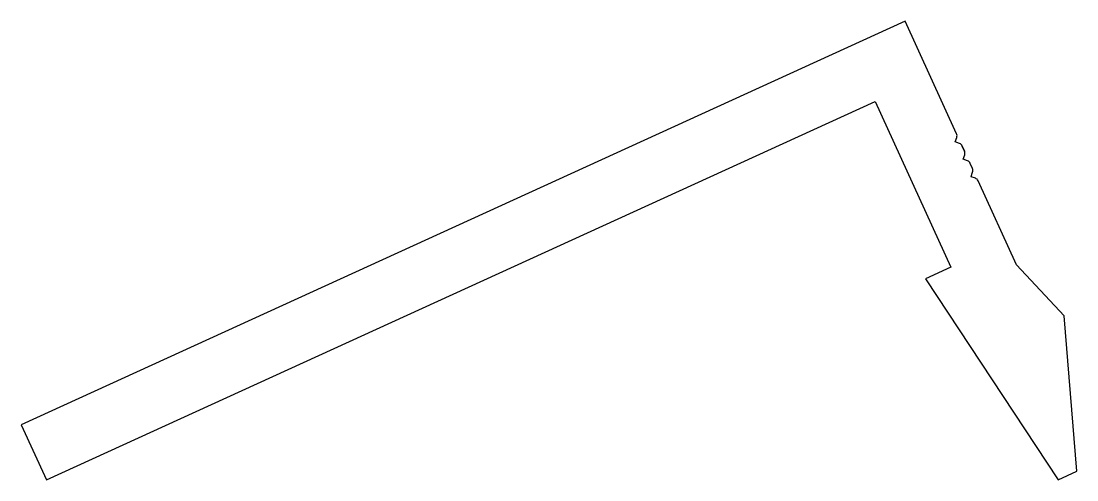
# Model space of a CAD drawing. Extents: x -29.3 to 25.9, y 1.6 to 25.6.
import ezdxf

# ---------------------------------------------------------------- set-up
doc = ezdxf.new("R2010")
doc.units = 0
doc.layers.get('0').update_dxf_attribs({"linetype": 'CONTINUOUS'})

msp = doc.modelspace()

# ---------------------------------------------------------------- linework, layer by layer
at = {"color": 7}
for p, q in [((16.918, 25.58), (-29.288, 4.468)), ((19.609, 19.689), (16.918, 25.58)), ((-27.969, 1.581), (15.345, 21.37)), ((15.345, 21.37), (19.306, 12.701)), ((19.532, 19.271), (19.616, 19.497)), ((19.609, 19.689), (19.609, 19.689)), ((19.763, 19.176), (19.536, 19.26)), ((20.025, 18.779), (19.903, 19.045)), ((19.903, 19.045), (20.025, 18.779)), ((20.025, 18.779), (19.903, 19.045)), ((19.903, 19.045), (20.025, 18.779)), ((20.025, 18.779), (19.903, 19.045)), ((19.947, 18.361), (20.032, 18.588)), ((20.179, 18.266), (19.952, 18.351)), ((20.44, 17.87), (20.319, 18.136)), ((20.363, 17.452), (20.447, 17.678)), ((20.594, 17.357), (20.367, 17.441)), ((22.742, 12.833), (20.734, 17.226)), ((19.306, 12.701), (17.977, 12.093)), ((25.228, 10.162), (22.742, 12.833)), ((17.977, 12.093), (24.91, 1.581)), ((25.896, 2.031), (25.228, 10.162)), ((-29.288, 4.468), (-27.969, 1.581)), ((24.91, 1.581), (25.896, 2.031))]:
    msp.add_line(p, q, dxfattribs=at)
for centre, radius, start, end in [((19.382, 19.585), 0.25, 339.5555, 24.5555), ((19.539, 19.268), 0.008, 159.5555, 249.5555), ((19.676, 18.942), 0.25, 24.5555, 69.5555), ((19.797, 18.675), 0.25, 339.5555, 24.5555), ((19.955, 18.358), 0.008, 159.5555, 249.5555), ((20.091, 18.032), 0.25, 24.5555, 69.5555), ((20.213, 17.766), 0.25, 339.5555, 24.5555), ((20.37, 17.449), 0.008, 159.5555, 249.5555), ((20.507, 17.123), 0.25, 24.5555, 69.5555)]:
    msp.add_arc(centre, radius, start, end, dxfattribs=at)

doc.saveas('drawing.dxf')
